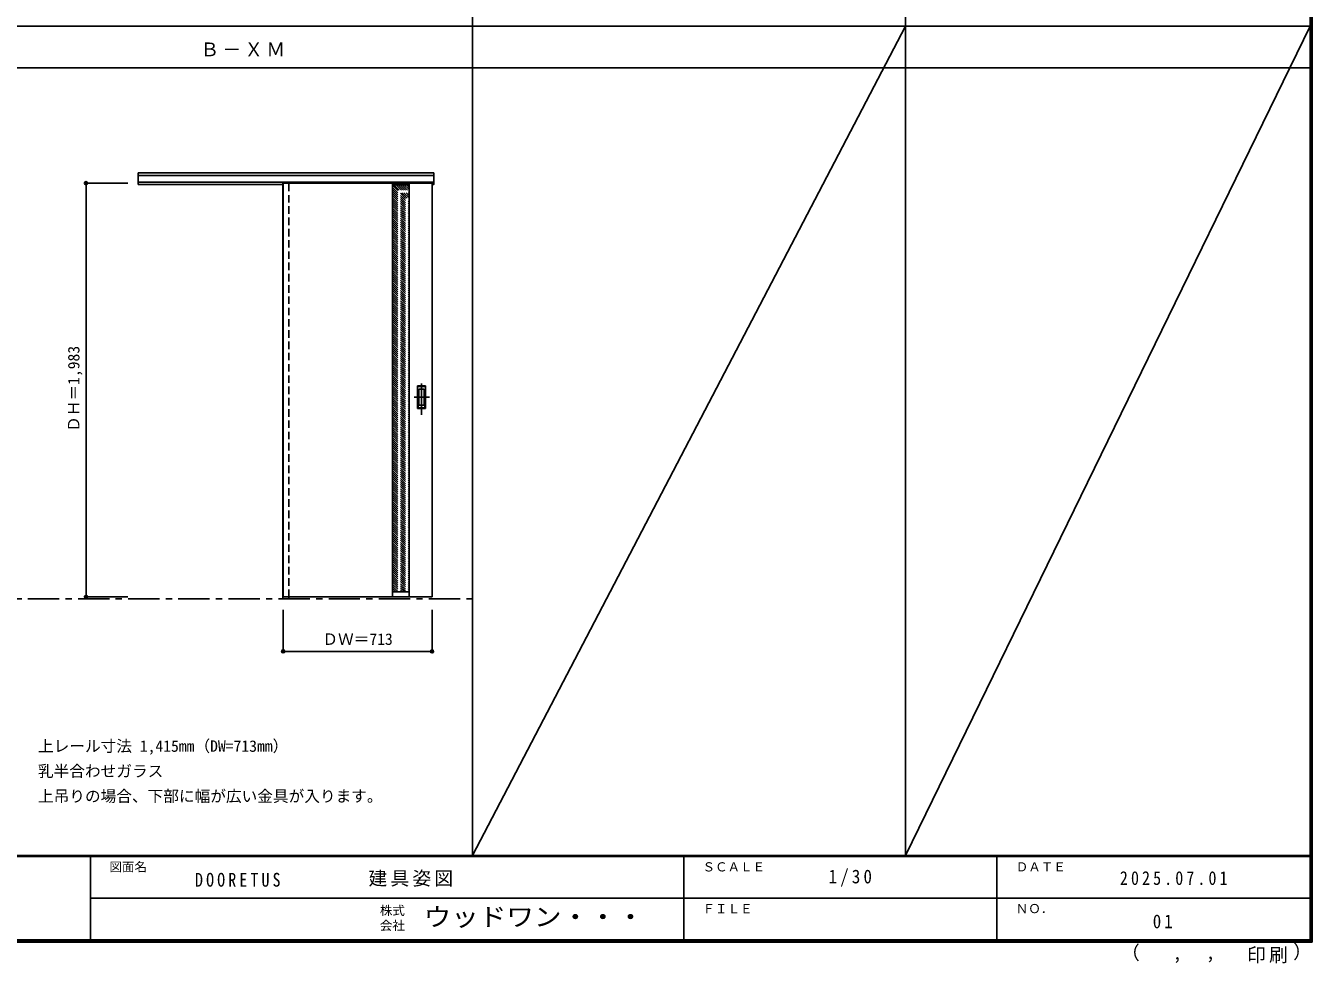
# Model space of a CAD drawing. Units: millimetres, scale not verified. Extents: x -6000 to 5700, y -4307 to 4260.
# Drawn here: x -461 to 5700, y -4307 to 186 of the extents above; entities that cross this region are included whole.
import ezdxf
from ezdxf.enums import TextEntityAlignment as Align

# ---------------------------------------------------------------- set-up
doc = ezdxf.new("R2010")
doc.units = ezdxf.units.MM
doc.header["$LTSCALE"] = 30
doc.header["$PDMODE"] = 32
doc.header["$PDSIZE"] = 15
doc.linetypes.add('CHAIN1', pattern=[8, 5, -1, 1, -1])
doc.linetypes.add('DASHED1', pattern=[1.8, 1.2, -0.6])
for name, color, linetype in [('0-1_通り芯', 7, 'CHAIN1'), ('0-2_扉', 3, 'Continuous'), ('0-3_仕上げ', 3, 'Continuous'), ('0-4_枠', 3, 'Continuous'), ('0-6_引手', 7, 'Continuous'), ('0-A_文字', 7, 'Continuous'), ('0-B_寸法', 4, 'Continuous'), ('0-C_ハッチ', 4, 'DASHED1'), ('F-1_枠', 6, 'Continuous'), ('F-A_文字', 7, 'Continuous')]:
    doc.layers.add(name, color=color, linetype=linetype)
doc.styles.add('ＭＳ ゴシック', font='')
doc.styles.get('ＭＳ ゴシック').set_extended_font_data('MS Gothic')

msp = doc.modelspace()

# ---------------------------------------------------------------- linework, layer by layer
at = {"layer": '0-1_通り芯'}
msp.add_line((-5490, -2560.5), (1678, -2560.5), dxfattribs=at)
at = {"layer": '0-2_扉', "color": 4, "linetype": 'DASHED1'}
msp.add_line((772, -568.5), (772, -572.5), dxfattribs=at)
at = {"layer": '0-2_扉'}
for p, q in [((772, -568.5), (772, -2551.5)), ((772, -568.5), (1485, -568.5)), ((1485, -2551.5), (1485, -568.5)), ((772, -2551.5), (1485, -2551.5))]:
    msp.add_line(p, q, dxfattribs=at)
at = {"layer": '0-3_仕上げ'}
for p, q in [((1295, -2551.5), (1295, -568.5)), ((1375, -2551.5), (1375, -568.5))]:
    msp.add_line(p, q, dxfattribs=at)
at = {"layer": '0-3_仕上げ', "color": 7}
for p, q in [((1375, -576.5), (1295, -576.5)), ((1375, -2527.5), (1295, -2527.5))]:
    msp.add_line(p, q, dxfattribs=at)
at = {"layer": '0-4_枠'}
for p, q in [((78, -518.5), (1493, -518.5)), ((78, -575.5), (78, -518.5)), ((78, -531.5), (1493, -531.5)), ((78, -563.5), (1493, -563.5)), ((78, -575.5), (772, -575.5)), ((771, -563.5), (771, -2560.5)), ((799, -568.5), (799, -563.5)), ((771, -2560.5), (799, -2560.5)), ((799, -2551.5), (799, -2560.5))]:
    msp.add_line(p, q, dxfattribs=at)
at = {"layer": '0-4_枠', "color": 4, "linetype": 'DASHED1'}
msp.add_line((799, -2551.5), (799, -568.5), dxfattribs=at)
at = {"layer": '0-4_枠'}
msp.add_lwpolyline([(1485, -575.5), (1493, -575.5), (1493, -518.5)], dxfattribs=at)
at = {"layer": '0-6_引手'}
for p, q in [((1453, -1539), (1415, -1539)), ((1415, -1649), (1415, -1539)), ((1453, -1649), (1453, -1539)), ((1446.5, -1555), (1421.5, -1555)), ((1421.5, -1633), (1421.5, -1555)), ((1446.5, -1633), (1446.5, -1555)), ((1453, -1649), (1415, -1649)), ((1446.5, -1633), (1421.5, -1633))]:
    msp.add_line(p, q, dxfattribs=at)
at = {"layer": '0-6_引手', "linetype": 'CHAIN1'}
for p, q in [((1434, -1679.23), (1434, -1508.38)), ((1472.07, -1594), (1399.56, -1594))]:
    msp.add_line(p, q, dxfattribs=at)
at = {"layer": '0-6_引手', "linetype": 'DASHED1'}
for p, q in [((1418, -1645), (1418, -1543)), ((1450, -1645), (1418, -1645))]:
    msp.add_line(p, q, dxfattribs=at)
msp.add_lwpolyline([(1450, -1645), (1450, -1543), (1418, -1543)], dxfattribs=at)
at = {"layer": '0-B_寸法'}
for p, q in [((-172, -568.5), (-172, -2551.5)), ((-172, -568.5), (28, -568.5)), ((-172, -2551.5), (28, -2551.5)), ((772, -2812.5), (772, -2612.5)), ((1485, -2812.5), (1485, -2612.5)), ((1485, -2812.5), (772, -2812.5))]:
    msp.add_line(p, q, dxfattribs=at)
at = {"layer": '0-B_寸法', "color": 7}
for p in [(-172, -568.5), (-172, -2551.5), (772, -2812.5), (1485, -2812.5)]:
    msp.add_point(p, dxfattribs=at)
at = {"layer": '0-C_ハッチ'}
for p, q in [((1295, -578.78), (1375, -658.78)), ((1295, -588.68), (1375, -668.68)), ((1295, -598.58), (1375, -678.58)), ((1295, -608.48), (1375, -688.48)), ((1302.62, -576.5), (1375, -648.88)), ((1312.52, -576.5), (1375, -638.98)), ((1322.42, -576.5), (1375, -629.08)), ((1332.32, -576.5), (1375, -619.18)), ((1342.22, -576.5), (1375, -609.28)), ((1352.12, -576.5), (1375, -599.38)), ((1362.02, -576.5), (1375, -589.48)), ((1371.92, -576.5), (1375, -579.58)), ((1295, -618.38), (1375, -698.38)), ((1295, -628.28), (1375, -708.28)), ((1295, -638.18), (1375, -718.18)), ((1295, -648.08), (1375, -728.08)), ((1295, -657.98), (1375, -737.98)), ((1295, -667.88), (1375, -747.88)), ((1295, -677.77), (1375, -757.77)), ((1295, -687.67), (1375, -767.67)), ((1295, -697.57), (1375, -777.57)), ((1295, -707.47), (1375, -787.47)), ((1295, -717.37), (1375, -797.37)), ((1295, -727.27), (1375, -807.27)), ((1295, -737.17), (1375, -817.17)), ((1295, -747.07), (1375, -827.07)), ((1295, -756.97), (1375, -836.97)), ((1295, -766.87), (1375, -846.87)), ((1295, -776.77), (1375, -856.77)), ((1295, -786.67), (1375, -866.67)), ((1295, -796.57), (1375, -876.57)), ((1295, -806.47), (1375, -886.47)), ((1295, -816.37), (1375, -896.37)), ((1295, -826.27), (1375, -906.27)), ((1295, -836.17), (1375, -916.17)), ((1295, -846.07), (1375, -926.07)), ((1295, -855.97), (1375, -935.97)), ((1295, -865.87), (1375, -945.87)), ((1295, -875.76), (1375, -955.76)), ((1295, -885.66), (1375, -965.66)), ((1295, -895.56), (1375, -975.56)), ((1295, -905.46), (1375, -985.46)), ((1295, -915.36), (1375, -995.36)), ((1295, -925.26), (1375, -1005.26)), ((1295, -935.16), (1375, -1015.16)), ((1295, -945.06), (1375, -1025.06)), ((1295, -954.96), (1375, -1034.96)), ((1295, -964.86), (1375, -1044.86)), ((1295, -974.76), (1375, -1054.76)), ((1295, -984.66), (1375, -1064.66)), ((1295, -994.56), (1375, -1074.56)), ((1295, -1004.46), (1375, -1084.46)), ((1295, -1014.36), (1375, -1094.36)), ((1295, -1024.26), (1375, -1104.26)), ((1295, -1034.16), (1375, -1114.16)), ((1295, -1044.06), (1375, -1124.06)), ((1295, -1053.96), (1375, -1133.96)), ((1295, -1063.86), (1375, -1143.86)), ((1295, -1073.75), (1375, -1153.75)), ((1295, -1083.65), (1375, -1163.65)), ((1295, -1093.55), (1375, -1173.55)), ((1295, -1103.45), (1375, -1183.45)), ((1295, -1113.35), (1375, -1193.35)), ((1295, -1123.25), (1375, -1203.25)), ((1295, -1133.15), (1375, -1213.15)), ((1295, -1143.05), (1375, -1223.05)), ((1295, -1152.95), (1375, -1232.95)), ((1295, -1162.85), (1375, -1242.85)), ((1295, -1172.75), (1375, -1252.75)), ((1295, -1182.65), (1375, -1262.65)), ((1295, -1192.55), (1375, -1272.55)), ((1295, -1202.45), (1375, -1282.45)), ((1295, -1212.35), (1375, -1292.35)), ((1295, -1222.25), (1375, -1302.25)), ((1295, -1232.15), (1375, -1312.15)), ((1295, -1242.05), (1375, -1322.05)), ((1295, -1251.95), (1375, -1331.95)), ((1295, -1261.84), (1375, -1341.84)), ((1295, -1271.74), (1375, -1351.74)), ((1295, -1281.64), (1375, -1361.64)), ((1295, -1291.54), (1375, -1371.54)), ((1295, -1301.44), (1375, -1381.44)), ((1295, -1311.34), (1375, -1391.34)), ((1295, -1321.24), (1375, -1401.24)), ((1295, -1331.14), (1375, -1411.14)), ((1295, -1341.04), (1375, -1421.04)), ((1295, -1350.94), (1375, -1430.94)), ((1295, -1360.84), (1375, -1440.84)), ((1295, -1370.74), (1375, -1450.74)), ((1295, -1380.64), (1375, -1460.64)), ((1295, -1390.54), (1375, -1470.54)), ((1295, -1400.44), (1375, -1480.44)), ((1295, -1410.34), (1375, -1490.34)), ((1295, -1420.24), (1375, -1500.24)), ((1295, -1430.14), (1375, -1510.14)), ((1295, -1440.04), (1375, -1520.04)), ((1295, -1449.94), (1375, -1529.94)), ((1295, -1459.83), (1375, -1539.83)), ((1295, -1469.73), (1375, -1549.73)), ((1295, -1479.63), (1375, -1559.63)), ((1295, -1489.53), (1375, -1569.53)), ((1295, -1499.43), (1375, -1579.43)), ((1295, -1509.33), (1375, -1589.33)), ((1295, -1519.23), (1375, -1599.23)), ((1295, -1529.13), (1375, -1609.13)), ((1295, -1539.03), (1375, -1619.03)), ((1295, -1548.93), (1375, -1628.93)), ((1295, -1558.83), (1375, -1638.83)), ((1295, -1568.73), (1375, -1648.73)), ((1295, -1578.63), (1375, -1658.63)), ((1295, -1588.53), (1375, -1668.53)), ((1295, -1598.43), (1375, -1678.43)), ((1295, -1608.33), (1375, -1688.33)), ((1295, -1618.23), (1375, -1698.23)), ((1295, -1628.13), (1375, -1708.13)), ((1295, -1638.03), (1375, -1718.03)), ((1295, -1647.93), (1375, -1727.93)), ((1295, -1657.82), (1375, -1737.82)), ((1295, -1667.72), (1375, -1747.72)), ((1295, -1677.62), (1375, -1757.62)), ((1295, -1687.52), (1375, -1767.52)), ((1295, -1697.42), (1375, -1777.42)), ((1295, -1707.32), (1375, -1787.32)), ((1295, -1717.22), (1375, -1797.22)), ((1295, -1727.12), (1375, -1807.12)), ((1295, -1737.02), (1375, -1817.02)), ((1295, -1746.92), (1375, -1826.92)), ((1295, -1756.82), (1375, -1836.82)), ((1295, -1766.72), (1375, -1846.72)), ((1295, -1776.62), (1375, -1856.62)), ((1295, -1786.52), (1375, -1866.52)), ((1295, -1796.42), (1375, -1876.42)), ((1295, -1806.32), (1375, -1886.32)), ((1295, -1816.22), (1375, -1896.22)), ((1295, -1826.12), (1375, -1906.12)), ((1295, -1836.02), (1375, -1916.02)), ((1295, -1845.92), (1375, -1925.92)), ((1295, -1855.81), (1375, -1935.81)), ((1295, -1865.71), (1375, -1945.71)), ((1295, -1875.61), (1375, -1955.61)), ((1295, -1885.51), (1375, -1965.51)), ((1295, -1895.41), (1375, -1975.41)), ((1295, -1905.31), (1375, -1985.31)), ((1295, -1915.21), (1375, -1995.21)), ((1295, -1925.11), (1375, -2005.11)), ((1295, -1935.01), (1375, -2015.01)), ((1295, -1944.91), (1375, -2024.91)), ((1295, -1954.81), (1375, -2034.81)), ((1295, -1964.71), (1375, -2044.71)), ((1295, -1974.61), (1375, -2054.61)), ((1295, -1984.51), (1375, -2064.51)), ((1295, -1994.41), (1375, -2074.41)), ((1295, -2004.31), (1375, -2084.31)), ((1295, -2014.21), (1375, -2094.21)), ((1295, -2024.11), (1375, -2104.11)), ((1295, -2034.01), (1375, -2114.01)), ((1295, -2043.91), (1375, -2123.91)), ((1295, -2053.8), (1375, -2133.8)), ((1295, -2063.7), (1375, -2143.7)), ((1295, -2073.6), (1375, -2153.6)), ((1295, -2083.5), (1375, -2163.5)), ((1295, -2093.4), (1375, -2173.4)), ((1295, -2103.3), (1375, -2183.3)), ((1295, -2113.2), (1375, -2193.2)), ((1295, -2123.1), (1375, -2203.1)), ((1295, -2133), (1375, -2213)), ((1295, -2142.9), (1375, -2222.9)), ((1295, -2152.8), (1375, -2232.8)), ((1295, -2162.7), (1375, -2242.7)), ((1295, -2172.6), (1375, -2252.6)), ((1295, -2182.5), (1375, -2262.5)), ((1295, -2192.4), (1375, -2272.4)), ((1295, -2202.3), (1375, -2282.3)), ((1295, -2212.2), (1375, -2292.2)), ((1295, -2222.1), (1375, -2302.1)), ((1295, -2232), (1375, -2312)), ((1295, -2241.89), (1375, -2321.89)), ((1295, -2251.79), (1375, -2331.79)), ((1295, -2261.69), (1375, -2341.69)), ((1295, -2271.59), (1375, -2351.59)), ((1295, -2281.49), (1375, -2361.49)), ((1295, -2291.39), (1375, -2371.39)), ((1295, -2301.29), (1375, -2381.29)), ((1295, -2311.19), (1375, -2391.19)), ((1295, -2321.09), (1375, -2401.09)), ((1295, -2330.99), (1375, -2410.99)), ((1295, -2340.89), (1375, -2420.89)), ((1295, -2350.79), (1375, -2430.79)), ((1295, -2360.69), (1375, -2440.69)), ((1295, -2370.59), (1375, -2450.59)), ((1295, -2380.49), (1375, -2460.49)), ((1295, -2390.39), (1375, -2470.39)), ((1295, -2400.29), (1375, -2480.29)), ((1295, -2410.19), (1375, -2490.19)), ((1295, -2420.09), (1375, -2500.09)), ((1295, -2429.99), (1375, -2509.99)), ((1295, -2439.88), (1375, -2519.88)), ((1295, -2449.78), (1372.72, -2527.5)), ((1295, -2459.68), (1362.82, -2527.5)), ((1295, -2469.58), (1352.92, -2527.5)), ((1295, -2479.48), (1343.02, -2527.5)), ((1295, -2489.38), (1333.12, -2527.5)), ((1295, -2499.28), (1323.22, -2527.5)), ((1295, -2509.18), (1313.32, -2527.5)), ((1295, -2519.08), (1303.42, -2527.5))]:
    msp.add_line(p, q, dxfattribs=at)
at = {"layer": 'F-1_枠'}
for p, q in [((1678, -3790), (1678, 4175)), ((3752, -3790), (3752, 4175)), ((5690, 4175), (5690, -4205)), ((5695, 4175), (5695, -4205)), ((5700, 4175), (5700, -4205)), ((-6000, 184.5), (5700, 184.5)), ((-6000, -15.5), (5700, -15.5)), ((5700, -3790), (-6000, -3790)), ((5700, -3795), (-6000, -3795)), ((-150, -3795), (-150, -4195)), ((2690, -3795), (2690, -4195)), ((4190, -3795), (4190, -4195)), ((-150, -3995), (5690, -3995.01)), ((5700, -4195), (-6000, -4195)), ((5700, -4200), (-6000, -4200)), ((5700, -4205), (-6000, -4205))]:
    msp.add_line(p, q, dxfattribs=at)
at = {"layer": 'F-A_文字'}
for p, q in [((1678, -3790), (3752, 184.5)), ((3752, -3790), (5690, 184.5))]:
    msp.add_line(p, q, dxfattribs=at)

# ---------------------------------------------------------------- texts
at = {"layer": '0-A_文字', "style": 'ＭＳ ゴシック'}
for s, p in [('上レール寸法 1,415mm（DW=713mm）', (-402, -3310)), ('乳半合わせガラス', (-402, -3430)), ('上吊りの場合、下部に幅が広い金具が入ります。', (-402, -3550))]:
    msp.add_text(s, height=54.99, dxfattribs=at).set_placement(p, align=Align.BOTTOM_LEFT)
at = {"layer": '0-A_文字', "insert": (375.5, 39.5), "char_height": 65.98, "attachment_point": 7, "style": 'ＭＳ ゴシック'}
msp.add_mtext('\\T1.17;Ｂ－ＸＭ', dxfattribs=at)
at = {"layer": '0-B_寸法', "color": 7, "style": 'ＭＳ ゴシック'}
msp.add_text('ＤＨ＝1,983', height=54.99, rotation=90, dxfattribs=at).set_placement((-187, -1760.25), align=Align.BOTTOM_LEFT)
msp.add_text('ＤＷ＝713', height=54.99, dxfattribs=at).set_placement((959.75, -2797.5), align=Align.BOTTOM_LEFT)
at = {"layer": 'F-A_文字', "style": 'ＭＳ ゴシック'}
for s, height, p in [('図面名', 43.99, (-60, -3880)), ('ＳＣＡＬＥ', 43.99, (2780, -3880)), ('ＤＡＴＥ', 43.99, (4280, -3880)), ('株式', 43.99, (1235, -4089)), ('ＦＩＬＥ', 43.99, (2780, -4080)), ('ＮＯ．', 43.99, (4280, -4080)), ('会社', 43.99, (1235, -4161)), ('（', 65.98, (4784.03, -4308.31)), ('）', 65.98, (5608.4, -4304.13)), (',', 65.98, (5031.28, -4308.31)), (',', 65.98, (5190.2, -4305.53))]:
    msp.add_text(s, height=height, dxfattribs=at).set_placement(p, align=Align.BOTTOM_LEFT)
at = {"layer": 'F-A_文字', "style": 'ＭＳ ゴシック', "width": 1.1}
msp.add_text('ウッドワン・・・', height=87.98, dxfattribs=at).set_placement((1445, -4155), align=Align.BOTTOM_LEFT)
at = {"layer": 'F-A_文字', "char_height": 65.98, "attachment_point": 7, "style": 'ＭＳ ゴシック'}
for s, insert in [('\\T1.39;\\W0.85;DOORETUS', (350, -3940.79)), ('\\T1.17;建具姿図', (1180.42, -3940)), ('\\T1.38;\\W0.9;1/30', (3383.75, -3940)), ('\\T1.39;\\W0.85;2025.07.01', (4778.75, -3932.5)), ('\\T1.36;\\W0.9;01', (4936.25, -4140)), ('\\T1.17;印刷', (5388.15, -4306.92))]:
    msp.add_mtext(s, dxfattribs=dict(at, insert=insert))

doc.saveas('drawing.dxf')
